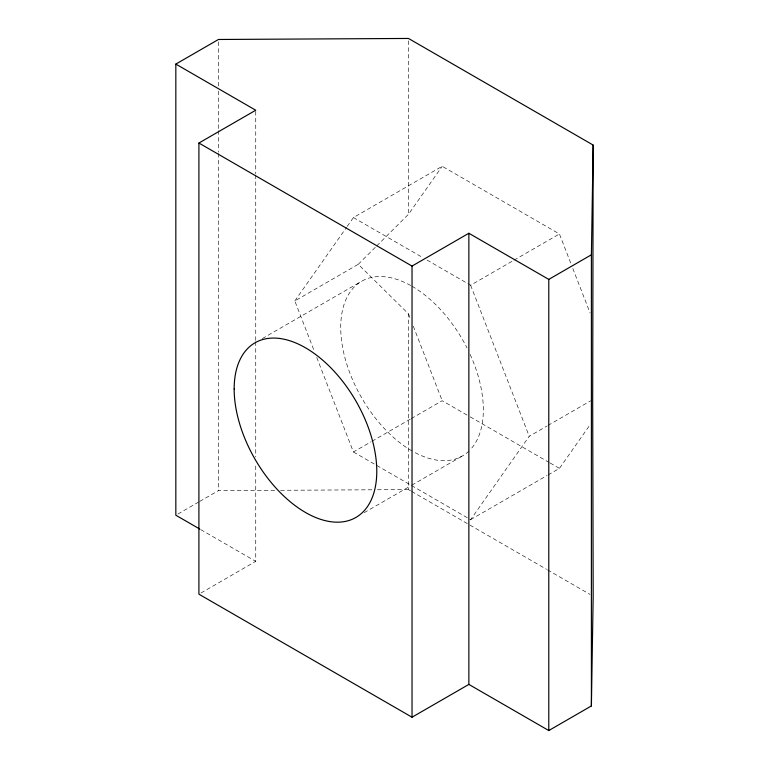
<?xml version="1.0" encoding="UTF-8"?>
<svg xmlns="http://www.w3.org/2000/svg" width="769" height="769" viewBox="0 0 769 769"><rect width="100%" height="100%" fill="white"/><g stroke="black" fill="none" stroke-linecap="round" stroke-linejoin="round"><path stroke-width="0.58" stroke-dasharray="3.85 2.88" d="M410.55 490.795L408.474 489.603L408.541 313.935L358.258 264.305L294.815 300.939L314.588 351.904M294.815 300.939L346.54 227.355M347.223 226.374L353.423 217.56L442.213 166.296L559.428 233.968L571.088 264.007M376.675 245.965L408.493 214.272L442.213 166.296M411.511 485.518L470.628 519.652L529.235 436.283L546.922 426.074M548.076 474.944L559.428 468.388L590.4 424.334M358.258 264.305L375.839 246.791M262.287 338.61L361.603 281.271M427.064 260.076L470.628 285.232L512.961 260.787M514 260.191L559.428 233.968M177.908 514.028L198.7 502.032M199.738 501.426L218.454 490.622L275.821 490.314M316.741 357.441L353.423 451.98L370.975 441.848M372.004 441.252L410.213 419.201M411.242 418.605L442.213 400.716L469.186 416.289M200.978 592.986L255.741 561.37L255.741 464.178M364.17 512.683L410.723 485.806M411.761 485.21L462.448 455.94M547.961 425.468L590.602 400.851M470.628 519.652L547.038 475.54M280.598 490.286L372.619 489.795M377.406 489.766L408.474 489.603M353.423 217.56L422.921 257.682M470.224 416.885L549.056 462.4M550.095 462.996L559.428 468.388M353.423 451.98L410.473 484.922M411.588 491.401L546.48 569.271M547.518 569.877L590.063 594.437M200.738 529.61L255.741 561.37M572.809 268.458L590.083 312.964M470.628 285.232L529.235 436.283M408.541 313.935L410.271 318.385M413.289 326.171L442.213 400.716M408.474 40.844L408.493 214.272M255.741 111.418L255.741 173.813M255.741 175.015L255.741 340.6M255.741 341.792L255.741 456.988M218.454 41.872L218.454 86.272M218.454 91.069L218.454 129.461M218.454 130.663L218.454 152.262M218.454 153.464L218.454 490.622M469.032 450.98A100.845 58.223 60 0 1 413.116 451.566M412.03 450.951A100.845 58.223 60 0 1 340.725 328.065A100.845 58.223 60 0 1 410.944 285.645M412.03 286.27A100.845 58.223 60 0 1 467.004 347.915M470.119 354.403A100.845 58.223 60 0 1 469.888 450.134"/><path stroke-width="1.15" d="M175.832 64.087L218.454 39.479L408.474 38.45L593.168 145.081L592.678 399.649L593.168 596.235L591.399 705.942L548.778 730.55L468.859 684.41L412.03 717.217L198.911 594.177L198.911 143.034L255.741 110.227L175.832 64.087L175.832 515.23L199.7 529.014M591.399 705.942L591.399 254.789L593.168 145.081M198.911 143.034L412.03 266.074L468.859 233.257L548.778 279.397L591.399 254.789M548.778 279.397L548.778 730.55M468.859 233.257L468.859 684.41M412.03 266.074L412.03 717.217M234.161 388.96A100.845 58.223 60 0 0 341.128 522.016A100.845 58.223 60 0 0 341.128 379.405A100.845 58.223 60 0 0 234.161 388.96"/></g></svg>
